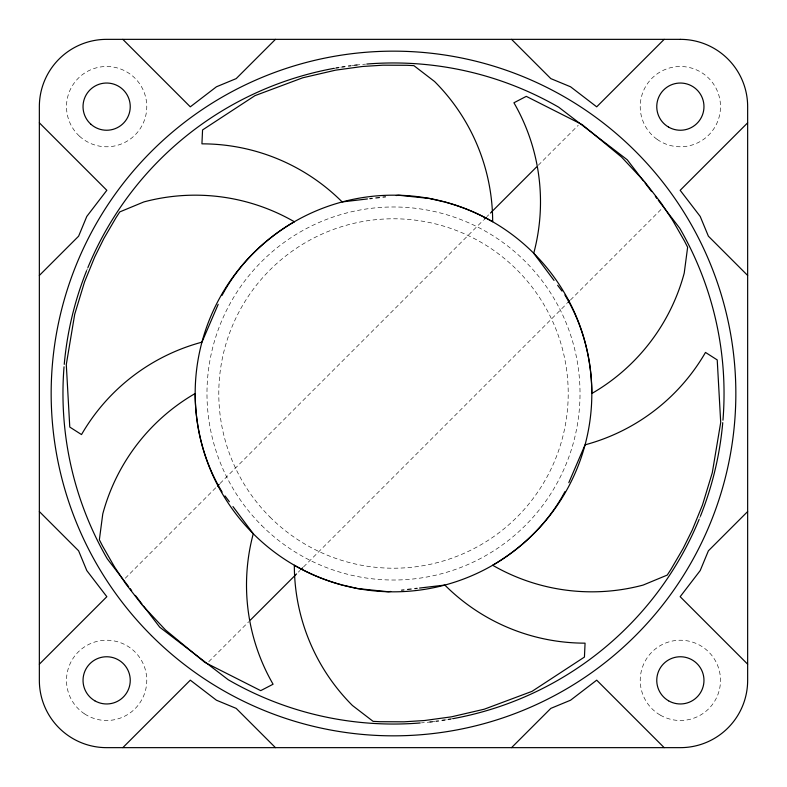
<?xml version="1.0" encoding="UTF-8"?>
<svg xmlns="http://www.w3.org/2000/svg" width="787" height="787" viewBox="0 0 787 787"><rect width="100%" height="100%" fill="white"/><g stroke="black" fill="none" stroke-linecap="round" stroke-linejoin="round"><path stroke-width="0.59" stroke-dasharray="3.94 2.95" d="M125.271 578.258L216.563 486.966M220.045 483.484L483.484 220.045M486.966 216.563L488.697 214.821M538.259 165.26L578.258 125.271M208.742 661.729L248.741 621.74M298.303 572.179L300.034 570.437M303.516 566.955L566.955 303.516M570.437 300.034L661.729 208.742M700.499 516.016A330.54 330.54 0 0 1 699.574 518.289M452.978 718.649A330.54 330.54 0 0 1 439.677 720.794M434.817 721.443A330.54 330.54 0 0 1 432.388 721.748M431.168 721.886A330.54 330.54 0 0 1 421.419 722.859M86.501 270.984A330.54 330.54 0 0 1 87.426 268.711M334.022 68.351A330.54 330.54 0 0 1 347.323 66.206M352.183 65.557A330.54 330.54 0 0 1 354.612 65.252M355.832 65.114A330.54 330.54 0 0 1 365.581 64.141M79.507 136.22A40.137 40.137 0 0 0 145.821 115.345A40.137 40.137 0 0 0 94.588 68.351A40.137 40.137 0 0 0 79.507 136.22M84.74 713.996A40.137 40.137 0 0 0 146.716 682.506A40.137 40.137 0 0 0 88.459 644.573A40.137 40.137 0 0 0 84.74 713.996M657.145 139.378A40.137 40.137 0 0 0 720.321 110.367A40.137 40.137 0 0 0 663.608 70.161A40.137 40.137 0 0 0 657.145 139.378M660.293 715.117A40.137 40.137 0 0 0 720.499 680.361A40.137 40.137 0 0 0 660.293 645.606A40.137 40.137 0 0 0 660.293 715.117M261.609 525.391A186.519 186.519 0 0 0 573.664 441.773A186.519 186.519 0 0 0 345.227 213.336A186.519 186.519 0 0 0 261.609 525.391M269.961 517.039A174.714 174.714 0 0 0 562.262 438.723A174.714 174.714 0 0 0 348.277 224.738A174.714 174.714 0 0 0 269.961 517.039"/><path stroke-width="1.18" d="M218.186 304.343L201.934 342.168A198.324 198.324 0 0 0 81.514 434.572L69.777 427.075L66.295 364.529L74.716 314.249L84.524 281.982L94.735 256.965L103.894 238.471L116.023 217.674L119.772 211.91L143.844 201.934A198.324 198.324 0 0 1 294.338 221.747A198.324 198.324 0 0 1 591.824 393.5A198.324 198.324 0 0 0 684.228 273.079L687.631 247.236L684.503 241.107L672.56 220.212L661.129 203.026L644.563 181.669L621.523 157.046L582.193 124.621L526.287 96.358L513.921 102.772A198.324 198.324 0 0 1 533.734 253.266L554.028 280.428M222.013 295.44C238.264 264.658 264.304 239.278 294.338 221.747A198.324 198.324 0 0 0 294.338 565.253A198.324 198.324 0 0 0 352.428 705.486L373.097 721.354L379.973 721.709L404.046 721.817L424.636 720.508L451.413 716.839L484.261 709.205L532.012 691.36L584.436 657.066L585.066 643.156A198.324 198.324 0 0 1 444.832 585.066L419.579 588.056M564.987 491.56C548.736 522.342 522.696 547.722 492.662 565.253A198.324 198.324 0 0 0 643.156 585.066L667.228 575.09L670.977 569.326L683.106 548.529L692.265 530.035L702.476 505.018L712.284 472.751L720.705 422.471L717.223 359.925L705.486 352.428A198.324 198.324 0 0 1 585.066 444.832L568.814 482.657M39.35 275.45L78.611 236.189L86.796 216.425L106.835 190.306L39.35 122.821M275.45 39.35L236.189 78.611L216.425 86.796L190.306 106.835L122.821 39.35M39.35 664.179L106.835 596.694L86.796 570.575L78.611 550.811L39.35 511.55M217.428 486.091L219.17 484.359M484.359 219.17L486.091 217.428M490.439 213.08L536.527 167.001M664.179 39.35L596.694 106.835L570.575 86.796L550.811 78.611L511.55 39.35M122.821 747.65L190.306 680.165L216.425 700.204L236.189 708.389L275.45 747.65M250.473 619.999L296.561 573.92M300.909 569.572L302.641 567.83M567.83 302.641L569.572 300.909M747.65 122.821L680.165 190.306L700.204 216.425L708.389 236.189L747.65 275.45M511.55 747.65L550.811 708.389L570.575 700.204L596.694 680.165L664.179 747.65M747.65 511.55L708.389 550.811L700.204 570.575L680.165 596.694L747.65 664.179M367.421 198.944L342.168 201.934A198.324 198.324 0 0 0 201.934 143.844L202.564 129.934L254.988 95.64L302.739 77.795L335.587 70.161L362.364 66.492L382.954 65.183L407.027 65.291L413.903 65.646L434.572 81.514A198.324 198.324 0 0 1 492.662 221.747C477.67 213.12 461.516 206.489 444.812 202.023M369.831 198.658L372.231 198.373M375.842 197.95L379.452 197.517M383.062 197.094L385.463 196.809M396.284 195.53L398.694 195.245L429.299 198.432L443.612 201.747M390.716 591.47L388.306 591.755L357.701 588.568L343.388 585.253M401.537 590.191L403.938 589.906M407.548 589.483L411.158 589.05M414.769 588.627L417.169 588.342M342.188 584.977C325.484 580.511 309.33 573.88 294.338 565.253A198.324 198.324 0 0 0 591.824 393.5C591.726 359.088 582.774 324.392 564.889 294.987M643.5 180.98L627.229 159.771L558.77 107.248A330.54 330.54 0 0 0 366.801 64.042M644.976 182.909L651.636 191.585M655.335 196.406L656.811 198.334M658.296 200.262L679.752 228.23A330.54 330.54 0 0 1 722.958 420.199M128.704 586.738L107.248 558.77A330.54 330.54 0 0 1 64.042 366.801M130.189 588.666L131.665 590.594M135.364 595.415L142.024 604.091M143.5 606.02L159.771 627.229L228.23 679.752A330.54 330.54 0 0 0 420.199 722.958M557.649 285.288L561.997 291.101M222.111 492.013C204.226 462.608 195.274 427.912 195.176 393.5A198.324 198.324 0 0 0 102.772 513.921L99.369 539.764L102.497 545.893L114.44 566.788L125.871 583.974L142.437 605.331L165.477 629.954L204.807 662.379L260.713 690.642L273.079 684.228A198.324 198.324 0 0 1 253.266 533.734L232.972 506.572M225.003 495.899L229.351 501.713M722.751 422.639A330.54 330.54 0 0 1 700.499 516.016M699.112 519.43A330.54 330.54 0 0 1 452.978 718.649M450.567 719.072A330.54 330.54 0 0 1 448.157 719.485M444.527 720.075A330.54 330.54 0 0 1 442.107 720.449M438.467 720.971A330.54 330.54 0 0 1 436.037 721.295M432.388 721.748A330.54 330.54 0 0 1 429.948 722.023M64.249 364.361A330.54 330.54 0 0 1 86.501 270.984M87.888 267.57A330.54 330.54 0 0 1 334.022 68.351M336.433 67.928A330.54 330.54 0 0 1 338.843 67.515M342.473 66.925A330.54 330.54 0 0 1 344.893 66.551M348.533 66.029A330.54 330.54 0 0 1 350.963 65.705M354.612 65.252A330.54 330.54 0 0 1 357.052 64.977M680.361 39.35L106.639 39.35A67.289 67.289 0 0 0 39.35 106.639L39.35 680.361A67.289 67.289 0 0 0 106.639 747.65L680.361 747.65A67.289 67.289 0 0 0 747.65 680.361L747.65 106.639A67.289 67.289 0 0 0 680.361 39.35M90.977 124.307A23.61 23.61 0 0 0 129.766 111.37A23.61 23.61 0 0 0 99.172 84.239A23.61 23.61 0 0 0 90.977 124.307M151.429 635.571A342.345 342.345 0 0 0 724.178 482.106A342.345 342.345 0 0 0 304.894 62.822A342.345 342.345 0 0 0 151.429 635.571M668.557 127.081A23.61 23.61 0 0 0 703.971 106.639A23.61 23.61 0 0 0 668.557 86.196A23.61 23.61 0 0 0 668.557 127.081M668.557 700.804A23.61 23.61 0 0 0 703.971 680.361A23.61 23.61 0 0 0 668.557 659.919A23.61 23.61 0 0 0 668.557 700.804M94.834 700.804A23.61 23.61 0 0 0 130.249 680.361A23.61 23.61 0 0 0 94.834 659.919A23.61 23.61 0 0 0 94.834 700.804"/></g></svg>
